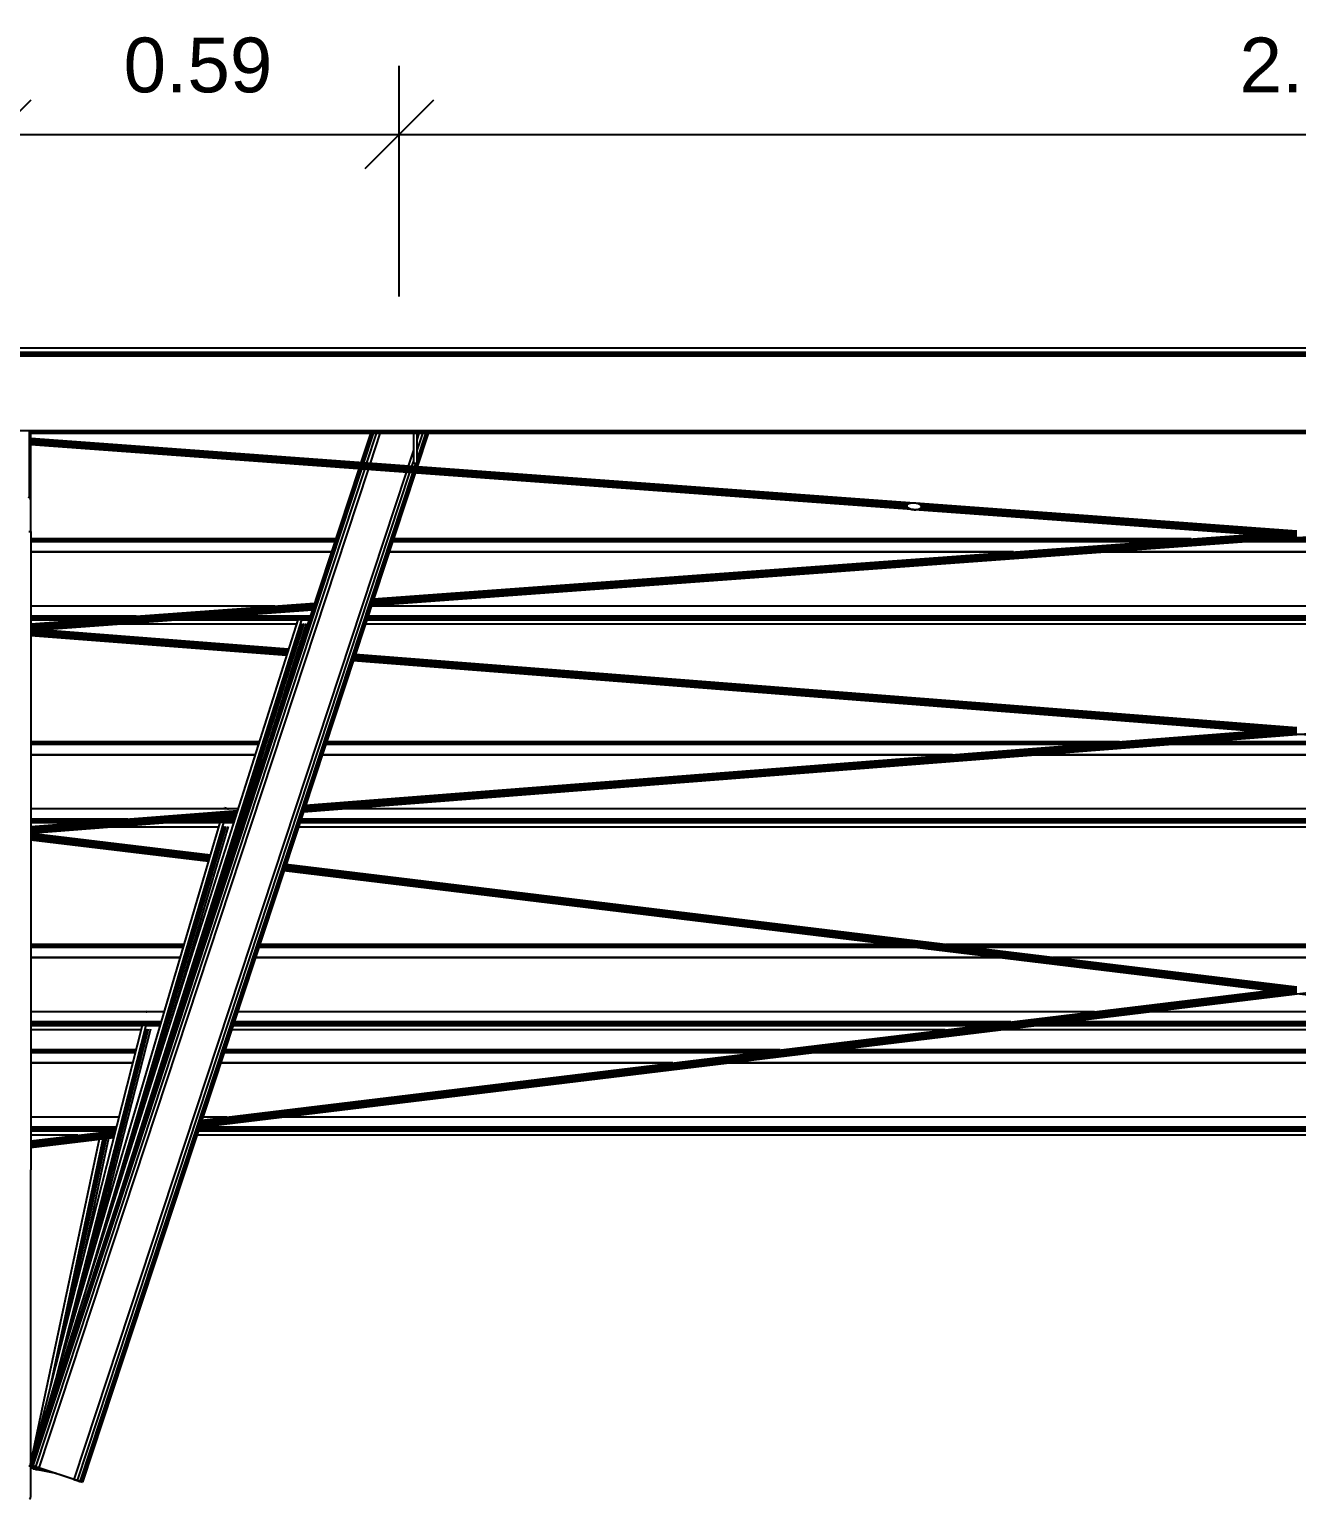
# Model space of a CAD drawing. Header units: millimetres. Extents: x 357 to 945, y 547 to 720.
# Drawn here: x 701.675 to 703.527, y 646.28 to 648.425 of the extents above; entities that cross this region are included whole.
import ezdxf

# ---------------------------------------------------------------- set-up
doc = ezdxf.new("R2010")
doc.units = ezdxf.units.MM
doc.header["$PDMODE"] = 34
doc.layers.add('LCL - COTAS', color=30, linetype='Continuous')
doc.layers.add('PLANTA-VIS', color=7, linetype='Continuous')
doc.styles.add('Arial', font='arial.ttf')
doc.dimstyles.new('1-100', dxfattribs={"dimscale": 2, "dimtxt": 0.04, "dimasz": 0.05, "dimexe": 0.05, "dimexo": 0.1, "dimgap": 0.03, "dimtad": 1, "dimzin": 1, "dimdsep": 46, "dimtxsty": 'Arial', "dimblk": 'OBLIQUE', "dimcen": 0, "dimclrd": 256, "dimclre": 256, "dimclrt": 256, "dimadec": 0, "dimazin": 0, "dimtfac": 1, "dimtofl": 0, "dimtmove": 2, "dimatfit": 3, "dimldrblk": 'OBLIQUE', "dimfxl": 0.04, "dimtolj": 1, "dimtzin": 1, "dimarcsym": 0})

# ---------------------------------------------------------------- blocks, each defined once
blk = doc.blocks.new('_OBLIQUE')
at = {"color": 0, "linetype": 'ByBlock', "lineweight": -2}
blk.add_line((-0.5, -0.5), (0.5, 0.5), dxfattribs=at)
blk = doc.blocks.new('*D192')
at = {"layer": 'Defpoints', "color": 0, "transparency": 16777216}
for p in [(701.6271, 648.2721), (701.6271, 647.9597), (701.0386, 647.8351)]:
    blk.add_point(p, dxfattribs=at)
at = {"layer": 'LCL - COTAS', "lineweight": -2, "transparency": 16777216}
for p, q in [((701.0386, 648.0351), (701.0386, 648.3721)), ((701.6271, 648.1597), (701.6271, 648.3721)), ((701.0386, 648.2721), (701.6271, 648.2721))]:
    blk.add_line(p, q, dxfattribs=at)
at = {"layer": 'LCL - COTAS', "lineweight": -2, "transparency": 16777216, "xscale": 0.1, "yscale": 0.1, "zscale": 0.1, "rotation": 180}
blk.add_blockref('_OBLIQUE', (701.0386, 648.2721), dxfattribs=at)
at = {"layer": 'LCL - COTAS', "lineweight": -2, "transparency": 16777216, "xscale": 0.1, "yscale": 0.1, "zscale": 0.1}
blk.add_blockref('_OBLIQUE', (701.6271, 648.2721), dxfattribs=at)
at = {"layer": 'LCL - COTAS', "transparency": 16777216, "insert": (701.3328, 648.3729), "char_height": 0.08, "attachment_point": 5, "style": 'Arial'}
blk.add_mtext('\\A1;0.59', dxfattribs=at)
blk = doc.blocks.new('*D198')
at = {"layer": 'Defpoints', "color": 0, "transparency": 16777216}
for p in [(702.2156, 648.2721), (702.2156, 647.8351), (701.6271, 647.7428)]:
    blk.add_point(p, dxfattribs=at)
at = {"layer": 'LCL - COTAS', "lineweight": -2, "transparency": 16777216}
for p, q in [((701.6271, 647.9428), (701.6271, 648.3721)), ((702.2156, 648.0351), (702.2156, 648.3721)), ((701.6271, 648.2721), (702.2156, 648.2721))]:
    blk.add_line(p, q, dxfattribs=at)
at = {"layer": 'LCL - COTAS', "lineweight": -2, "transparency": 16777216, "xscale": 0.1, "yscale": 0.1, "zscale": 0.1, "rotation": 180}
blk.add_blockref('_OBLIQUE', (701.6271, 648.2721), dxfattribs=at)
at = {"layer": 'LCL - COTAS', "lineweight": -2, "transparency": 16777216, "xscale": 0.1, "yscale": 0.1, "zscale": 0.1}
blk.add_blockref('_OBLIQUE', (702.2156, 648.2721), dxfattribs=at)
at = {"layer": 'LCL - COTAS', "transparency": 16777216, "insert": (701.9214, 648.3729), "char_height": 0.08, "attachment_point": 5, "style": 'Arial'}
blk.add_mtext('\\A1;0.59', dxfattribs=at)
blk = doc.blocks.new('*D199')
at = {"layer": 'Defpoints', "color": 0, "transparency": 16777216}
for p in [(704.8886, 648.2721), (702.2156, 647.8351), (704.8886, 647.8351)]:
    blk.add_point(p, dxfattribs=at)
at = {"layer": 'LCL - COTAS', "lineweight": -2, "transparency": 16777216}
for p, q in [((702.2156, 648.0351), (702.2156, 648.3721)), ((704.8886, 648.0351), (704.8886, 648.3721)), ((702.2156, 648.2721), (704.8886, 648.2721))]:
    blk.add_line(p, q, dxfattribs=at)
at = {"layer": 'LCL - COTAS', "lineweight": -2, "transparency": 16777216, "xscale": 0.1, "yscale": 0.1, "zscale": 0.1, "rotation": 180}
blk.add_blockref('_OBLIQUE', (702.2156, 648.2721), dxfattribs=at)
at = {"layer": 'LCL - COTAS', "lineweight": -2, "transparency": 16777216, "xscale": 0.1, "yscale": 0.1, "zscale": 0.1}
blk.add_blockref('_OBLIQUE', (704.8886, 648.2721), dxfattribs=at)
at = {"layer": 'LCL - COTAS', "transparency": 16777216, "insert": (703.5521, 648.3729), "char_height": 0.08, "attachment_point": 5, "style": 'Arial'}
blk.add_mtext('\\A1;2.67', dxfattribs=at)

msp = doc.modelspace()

# ---------------------------------------------------------------- linework, layer by layer
at = {"layer": 'PLANTA-VIS', "extrusion": (0, 1, 0)}
for p, q in [((706.5271, 647.95968), (701.6271, 647.95968)), ((706.5271, 647.95372), (701.6271, 647.95372)), ((706.5271, 647.95306), (701.6271, 647.95306)), ((706.5271, 647.95175), (701.6271, 647.95175)), ((706.5271, 647.94998), (701.6271, 647.94998)), ((706.5271, 647.94803), (701.6271, 647.94803)), ((706.5271, 647.83926), (701.6271, 647.83926)), ((705.38025, 647.83742), (701.67394, 647.83742)), ((701.67534, 647.74101), (701.67534, 647.83658)), ((705.3784, 647.83598), (701.6758, 647.83598)), ((705.37767, 647.83515), (701.67652, 647.83515)), ((701.67664, 647.73904), (701.67664, 647.8351)), ((705.37751, 647.83506), (701.67668, 647.83506)), ((701.6771, 647.73672), (701.6771, 647.83506)), ((702.17352, 647.83506), (702.15956, 647.79274)), ((702.17456, 647.83506), (702.16057, 647.79267)), ((702.17753, 647.83506), (702.16347, 647.79245)), ((702.18197, 647.83506), (702.1678, 647.79214)), ((702.18721, 647.83506), (702.17293, 647.79176)), ((702.2361, 647.83506), (702.2361, 647.79139)), ((702.25672, 647.83506), (702.24079, 647.78679)), ((702.2411, 647.83506), (702.2411, 647.79139)), ((702.25375, 647.83506), (702.2411, 647.79671)), ((702.24931, 647.83506), (702.2411, 647.81019)), ((702.24407, 647.83506), (702.2411, 647.82605)), ((702.25776, 647.83506), (702.24181, 647.78671)), ((702.96855, 647.73346), (701.6771, 647.82809)), ((702.96719, 647.73354), (701.6771, 647.82807)), ((702.96584, 647.73355), (701.6771, 647.82798)), ((702.96452, 647.73348), (701.6771, 647.82781)), ((702.96325, 647.73333), (701.6771, 647.82757)), ((702.96206, 647.73311), (701.6771, 647.82727)), ((702.96096, 647.73283), (701.6771, 647.8269)), ((702.95996, 647.73247), (701.6771, 647.82648)), ((702.95909, 647.73206), (701.6771, 647.826)), ((702.95836, 647.7316), (701.6771, 647.82549)), ((702.95778, 647.73109), (701.6771, 647.82494)), ((702.95736, 647.73055), (701.6771, 647.82436)), ((702.95711, 647.72997), (701.6771, 647.82377)), ((702.95702, 647.72938), (701.6771, 647.82317)), ((702.95711, 647.72878), (701.6771, 647.82257)), ((702.95736, 647.72817), (701.6771, 647.82199)), ((702.95778, 647.72758), (701.6771, 647.82142)), ((702.95836, 647.727), (701.6771, 647.82089)), ((702.95909, 647.72645), (701.6771, 647.82039)), ((702.95996, 647.72594), (701.6771, 647.81994)), ((702.96096, 647.72547), (701.6771, 647.81955)), ((702.96206, 647.72505), (701.6771, 647.81921)), ((702.96325, 647.72469), (701.6771, 647.81894)), ((702.96452, 647.7244), (701.6771, 647.81873)), ((702.96584, 647.72417), (701.6771, 647.8186)), ((702.96719, 647.72402), (701.6771, 647.81855)), ((702.2361, 647.8109), (702.22845, 647.78769)), ((702.2361, 647.79503), (702.23356, 647.78732)), ((702.2411, 647.79139), (702.2361, 647.79139)), ((702.23934, 647.79139), (702.2379, 647.787)), ((702.15648, 647.78342), (701.67641, 646.32857)), ((702.1575, 647.78335), (701.67735, 646.32826)), ((702.1604, 647.78313), (701.68003, 646.32738)), ((702.16473, 647.78282), (701.68403, 646.32606)), ((702.16985, 647.78244), (701.68876, 646.3245)), ((702.22537, 647.77837), (701.74004, 646.30758)), ((702.23048, 647.778), (701.74476, 646.30602)), ((702.23482, 647.77768), (701.74877, 646.3047)), ((702.23771, 647.77747), (701.75144, 646.30382)), ((702.23873, 647.77739), (701.75238, 646.30351)), ((701.67534, 647.74101), (701.67339, 647.74233)), ((701.67664, 647.73904), (701.67534, 647.74101)), ((701.6771, 647.73672), (701.67664, 647.73904)), ((701.6771, 647.69222), (701.6771, 647.73672)), ((702.17492, 647.58402), (704.0843, 647.72393)), ((702.95711, 647.72997), (702.95702, 647.72938)), ((702.95702, 647.72938), (702.95711, 647.72878)), ((702.95736, 647.73055), (702.95711, 647.72997)), ((702.95711, 647.72878), (702.95736, 647.72817)), ((702.95778, 647.73109), (702.95736, 647.73055)), ((702.95736, 647.72817), (702.95778, 647.72758)), ((702.95836, 647.7316), (702.95778, 647.73109)), ((702.95778, 647.72758), (702.95836, 647.727)), ((702.95909, 647.73206), (702.95836, 647.7316)), ((702.95836, 647.727), (702.95909, 647.72645)), ((702.95996, 647.73247), (702.95909, 647.73206)), ((702.95909, 647.72645), (702.95996, 647.72594)), ((702.96096, 647.73283), (702.95996, 647.73247)), ((702.95996, 647.72594), (702.96096, 647.72547)), ((702.96206, 647.73311), (702.96096, 647.73283)), ((702.96096, 647.72547), (702.96206, 647.72505)), ((702.96325, 647.73333), (702.96206, 647.73311)), ((702.96206, 647.72505), (702.96325, 647.72469)), ((702.96452, 647.73348), (702.96325, 647.73333)), ((702.96325, 647.72469), (702.96452, 647.7244)), ((702.96584, 647.73355), (702.96452, 647.73348)), ((702.96452, 647.7244), (702.96584, 647.72417)), ((702.96719, 647.73354), (702.96584, 647.73355)), ((702.96584, 647.72417), (702.96719, 647.72402)), ((702.96855, 647.73346), (702.96719, 647.73354)), ((703.52502, 647.68314), (702.96719, 647.72402)), ((702.96719, 647.72402), (702.96855, 647.72393)), ((703.5271, 647.69253), (702.96855, 647.73346)), ((702.96991, 647.73331), (702.96855, 647.73346)), ((703.52638, 647.68306), (702.96855, 647.72393)), ((702.96855, 647.72393), (702.96991, 647.72393)), ((703.5271, 647.69248), (702.96991, 647.73331)), ((702.97123, 647.73308), (702.96991, 647.73331)), ((702.96991, 647.72393), (702.97123, 647.724)), ((704.87927, 647.58402), (702.96991, 647.72393)), ((703.5271, 647.69235), (702.97123, 647.73308)), ((702.97249, 647.73278), (702.97123, 647.73308)), ((702.97123, 647.724), (702.97249, 647.72415)), ((703.5271, 647.68327), (702.97123, 647.724)), ((703.5271, 647.69214), (702.97249, 647.73278)), ((702.97369, 647.73242), (702.97249, 647.73278)), ((702.97249, 647.72415), (702.97369, 647.72436)), ((703.5271, 647.68351), (702.97249, 647.72415)), ((703.5271, 647.69187), (702.97369, 647.73242)), ((702.97479, 647.73201), (702.97369, 647.73242)), ((702.97369, 647.72436), (702.97479, 647.72465)), ((703.5271, 647.68381), (702.97369, 647.72436)), ((703.5271, 647.69154), (702.97479, 647.73201)), ((702.97578, 647.73154), (702.97479, 647.73201)), ((702.97479, 647.72465), (702.97578, 647.725)), ((703.5271, 647.68418), (702.97479, 647.72465)), ((703.5271, 647.69114), (702.97578, 647.73154)), ((702.97665, 647.73102), (702.97578, 647.73154)), ((702.97578, 647.725), (702.97665, 647.72541)), ((703.5271, 647.6846), (702.97578, 647.725)), ((703.5271, 647.69069), (702.97665, 647.73102)), ((702.97738, 647.73048), (702.97665, 647.73102)), ((702.97665, 647.72541), (702.97738, 647.72588)), ((703.5271, 647.68508), (702.97665, 647.72541)), ((703.5271, 647.69019), (702.97738, 647.73048)), ((702.97796, 647.7299), (702.97738, 647.73048)), ((702.97738, 647.72588), (702.97796, 647.72638)), ((703.5271, 647.68559), (702.97738, 647.72588)), ((703.5271, 647.68966), (702.97796, 647.7299)), ((702.97838, 647.7293), (702.97796, 647.7299)), ((702.97796, 647.72638), (702.97838, 647.72693)), ((703.5271, 647.68615), (702.97796, 647.72638)), ((703.5271, 647.6891), (702.97838, 647.7293)), ((702.97864, 647.7287), (702.97838, 647.7293)), ((702.97838, 647.72693), (702.97864, 647.7275)), ((703.5271, 647.68672), (702.97838, 647.72693)), ((703.5271, 647.68851), (702.97864, 647.7287)), ((702.97872, 647.7281), (702.97864, 647.7287)), ((702.97864, 647.7275), (702.97872, 647.7281)), ((703.5271, 647.68731), (702.97864, 647.7275)), ((703.5271, 647.68791), (702.97872, 647.7281)), ((701.6741, 647.69222), (701.6771, 647.69222)), ((701.6771, 647.69222), (701.6771, 646.75994)), ((702.12276, 647.68123), (701.6771, 647.68123)), ((702.12273, 647.68114), (701.6771, 647.68114)), ((702.12245, 647.68031), (701.6771, 647.68031)), ((702.12198, 647.67887), (701.6771, 647.67887)), ((702.17488, 647.5839), (703.5271, 647.68299)), ((702.17489, 647.58392), (703.5271, 647.68301)), ((702.17498, 647.58419), (703.52521, 647.68313)), ((702.17506, 647.58443), (703.52356, 647.68325)), ((702.17516, 647.58475), (703.52147, 647.6834)), ((702.17529, 647.58512), (703.51896, 647.68358)), ((702.17543, 647.58556), (703.51607, 647.6838)), ((702.17559, 647.58604), (703.51283, 647.68403)), ((702.17576, 647.58657), (703.50931, 647.68429)), ((702.17595, 647.58714), (703.50555, 647.68457)), ((702.17615, 647.58773), (703.50162, 647.68485)), ((702.17635, 647.58834), (703.49758, 647.68515)), ((702.17655, 647.58895), (703.49349, 647.68545)), ((702.17675, 647.58956), (703.48942, 647.68575)), ((702.17695, 647.59016), (703.48542, 647.68604)), ((702.17714, 647.59074), (703.48158, 647.68632)), ((702.17732, 647.59129), (703.47793, 647.68659)), ((702.17749, 647.59179), (703.47455, 647.68684)), ((702.17764, 647.59226), (703.47148, 647.68706)), ((702.17777, 647.59266), (703.46878, 647.68726)), ((702.17789, 647.59301), (703.46648, 647.68743)), ((702.17798, 647.59329), (703.46462, 647.68757)), ((702.17805, 647.59349), (703.46324, 647.68767)), ((702.17809, 647.59363), (703.46235, 647.68773)), ((702.17811, 647.59368), (703.46197, 647.68776)), ((703.34058, 647.67887), (702.20622, 647.67887)), ((703.36023, 647.68031), (702.20669, 647.68031)), ((703.37156, 647.68114), (702.20697, 647.68114)), ((703.37279, 647.68123), (702.207, 647.68123)), ((703.58335, 647.67887), (703.47086, 647.67887)), ((703.5637, 647.68031), (703.49051, 647.68031)), ((703.55237, 647.68114), (703.50184, 647.68114)), ((703.55114, 647.68123), (703.50306, 647.68123)), ((702.12137, 647.67703), (701.6771, 647.67703)), ((702.11648, 647.6622), (701.6771, 647.6622)), ((702.11636, 647.66183), (701.6771, 647.66183)), ((703.10804, 647.66183), (702.2006, 647.66183)), ((703.11309, 647.6622), (702.20072, 647.6622)), ((703.31547, 647.67703), (702.20561, 647.67703)), ((703.8159, 647.66183), (703.23831, 647.66183)), ((703.81085, 647.6622), (703.24336, 647.6622)), ((703.60846, 647.67703), (703.44575, 647.67703)), ((701.6771, 647.55697), (702.09178, 647.58736)), ((701.6771, 647.55692), (702.09177, 647.5873)), ((701.6771, 647.55679), (702.09172, 647.58717)), ((701.6771, 647.55658), (702.09165, 647.58696)), ((701.6771, 647.55631), (702.09156, 647.58668)), ((701.6771, 647.55597), (702.09145, 647.58634)), ((701.6771, 647.55558), (702.09131, 647.58593)), ((701.6771, 647.55513), (702.09116, 647.58547)), ((701.6771, 647.55463), (702.09099, 647.58496)), ((701.6771, 647.5541), (702.09081, 647.58441)), ((701.6771, 647.55353), (702.09062, 647.58384)), ((701.6771, 647.55295), (702.09042, 647.58324)), ((702.03347, 647.58309), (701.6771, 647.58309)), ((701.6771, 647.55235), (702.09022, 647.58262)), ((701.6771, 647.55175), (702.09002, 647.58201)), ((701.6771, 647.55116), (702.08982, 647.5814)), ((701.6771, 647.55058), (702.08962, 647.58081)), ((701.6771, 647.55003), (702.08944, 647.58025)), ((701.6771, 647.54952), (702.08926, 647.57972)), ((701.6771, 647.54904), (702.0891, 647.57923)), ((701.6771, 647.54862), (702.08896, 647.5788)), ((701.6771, 647.54825), (702.08884, 647.57842)), ((701.6771, 647.54795), (702.08873, 647.57811)), ((701.6771, 647.54771), (702.08865, 647.57786)), ((701.6771, 647.54754), (702.08859, 647.57769)), ((701.6771, 647.54745), (702.08856, 647.5776)), ((701.6771, 647.54743), (702.08856, 647.57758)), ((704.87958, 647.58309), (702.17461, 647.58309)), ((702.06742, 647.56306), (701.67626, 646.32812)), ((701.83109, 647.56826), (701.6771, 647.56826)), ((701.80447, 647.56631), (701.6771, 647.56631)), ((701.78046, 647.56455), (701.6771, 647.56455)), ((701.76244, 647.56323), (701.6771, 647.56323)), ((701.75344, 647.56257), (701.6771, 647.56257)), ((702.06537, 647.55661), (701.80237, 647.55661)), ((702.07267, 647.56306), (701.80706, 646.72451)), ((702.07178, 647.55824), (701.82302, 646.77287)), ((702.07347, 647.55785), (701.86826, 646.90997)), ((702.06726, 647.56257), (701.88371, 647.56257)), ((702.08382, 647.56323), (701.89272, 647.56323)), ((702.08426, 647.56455), (701.91073, 647.56455)), ((702.08484, 647.56631), (701.93475, 647.56631)), ((702.07612, 647.55759), (701.93625, 647.116)), ((702.08548, 647.56826), (701.96136, 647.56826)), ((702.0793, 647.5575), (702.01639, 647.35886)), ((702.0836, 647.56257), (702.07251, 647.56257)), ((704.88832, 647.55661), (702.16588, 647.55661)), ((704.88635, 647.56257), (702.16784, 647.56257)), ((704.88614, 647.56323), (702.16806, 647.56323)), ((704.8857, 647.56455), (702.1685, 647.56455)), ((704.88512, 647.56631), (702.16908, 647.56631)), ((704.88448, 647.56826), (702.16972, 647.56826)), ((702.05308, 647.51778), (701.6771, 647.54709)), ((702.05291, 647.51726), (701.6771, 647.54655)), ((702.05274, 647.51671), (701.6771, 647.54599)), ((702.05256, 647.51614), (701.6771, 647.54541)), ((702.05237, 647.51555), (701.6771, 647.54481)), ((702.05219, 647.51497), (701.6771, 647.54421)), ((702.052, 647.51439), (701.6771, 647.54362)), ((702.05182, 647.51383), (701.6771, 647.54304)), ((702.05165, 647.51329), (701.6771, 647.54249)), ((702.05149, 647.51278), (701.6771, 647.54197)), ((702.05135, 647.51232), (701.6771, 647.54149)), ((702.05122, 647.5119), (701.6771, 647.54107)), ((702.0511, 647.51154), (701.6771, 647.5407)), ((702.05101, 647.51124), (701.6771, 647.54039)), ((702.05093, 647.51101), (701.6771, 647.54015)), ((702.05088, 647.51084), (701.6771, 647.53998)), ((702.05085, 647.51075), (701.6771, 647.53988)), ((702.05084, 647.51073), (701.6771, 647.53986)), ((702.05323, 647.51826), (701.67813, 647.5475)), ((702.05337, 647.5187), (701.6811, 647.54772)), ((702.05349, 647.51908), (701.68371, 647.54791)), ((702.05359, 647.51941), (701.68592, 647.54807)), ((702.05368, 647.51967), (701.68771, 647.5482)), ((702.05374, 647.51987), (701.68904, 647.5483)), ((702.05378, 647.51999), (701.68988, 647.54836)), ((702.05379, 647.52005), (701.69024, 647.54839)), ((703.5271, 647.39998), (702.14963, 647.50737)), ((703.5271, 647.40058), (702.14982, 647.50796)), ((703.5271, 647.40118), (702.15001, 647.50854)), ((703.5271, 647.40176), (702.1502, 647.50911)), ((703.5271, 647.40233), (702.15038, 647.50966)), ((703.5271, 647.40286), (702.15056, 647.51018)), ((703.5271, 647.40335), (702.15071, 647.51066)), ((703.5271, 647.4038), (702.15086, 647.5111)), ((703.5271, 647.4042), (702.15099, 647.51148)), ((703.5271, 647.40453), (702.15109, 647.51181)), ((703.5271, 647.4048), (702.15118, 647.51207)), ((703.5271, 647.405), (702.15124, 647.51227)), ((703.5271, 647.40513), (702.15129, 647.51239)), ((703.5271, 647.40519), (702.1513, 647.51244)), ((702.07545, 647.28258), (704.90593, 647.50325)), ((703.52514, 647.39579), (702.14823, 647.50313)), ((703.52643, 647.39571), (702.14824, 647.50315)), ((704.97874, 647.28258), (702.14827, 647.50325)), ((703.5271, 647.39592), (702.14832, 647.50341)), ((703.5271, 647.39616), (702.1484, 647.50365)), ((703.5271, 647.39647), (702.1485, 647.50395)), ((703.5271, 647.39684), (702.14862, 647.50431)), ((703.5271, 647.39727), (702.14876, 647.50472)), ((703.5271, 647.39774), (702.14891, 647.50519)), ((703.5271, 647.39826), (702.14908, 647.50569)), ((703.5271, 647.39881), (702.14925, 647.50623)), ((703.5271, 647.39939), (702.14944, 647.50679)), ((702.07818, 647.29084), (703.47472, 647.39972)), ((702.07831, 647.29125), (703.47219, 647.39992)), ((702.07843, 647.29159), (703.47004, 647.40008)), ((702.07852, 647.29187), (703.46831, 647.40022)), ((702.07859, 647.29208), (703.46702, 647.40032)), ((702.07863, 647.29221), (703.4662, 647.40038)), ((702.07865, 647.29226), (703.46585, 647.40041)), ((702.01101, 647.38498), (701.6771, 647.38498)), ((702.01098, 647.38489), (701.6771, 647.38489)), ((702.01072, 647.38406), (701.6771, 647.38406)), ((702.01026, 647.38262), (701.6771, 647.38262)), ((702.00968, 647.38078), (701.6771, 647.38078)), ((702.07541, 647.28246), (703.5271, 647.39564)), ((702.07542, 647.28248), (703.5271, 647.39566)), ((702.07551, 647.28276), (703.52528, 647.39578)), ((702.07559, 647.283), (703.52371, 647.3959)), ((702.0757, 647.28332), (703.52174, 647.39605)), ((702.07582, 647.2837), (703.51937, 647.39624)), ((702.07597, 647.28414), (703.51664, 647.39645)), ((702.07613, 647.28462), (703.51359, 647.39669)), ((702.0763, 647.28516), (703.51027, 647.39695)), ((702.07649, 647.28572), (703.50673, 647.39722)), ((702.07669, 647.28631), (703.50303, 647.39751)), ((702.07689, 647.28692), (703.49923, 647.39781)), ((702.07709, 647.28754), (703.49538, 647.39811)), ((702.07729, 647.28815), (703.49155, 647.39841)), ((702.07749, 647.28875), (703.4878, 647.3987)), ((702.07768, 647.28933), (703.48419, 647.39898)), ((702.07786, 647.28988), (703.48077, 647.39925)), ((702.07803, 647.29038), (703.47759, 647.3995)), ((703.21399, 647.38078), (702.10786, 647.38078)), ((703.2376, 647.38262), (702.10846, 647.38262)), ((703.25607, 647.38406), (702.10894, 647.38406)), ((703.26671, 647.38489), (702.10921, 647.38489)), ((703.26787, 647.38498), (702.10924, 647.38498)), ((703.71771, 647.38078), (703.3365, 647.38078)), ((703.69411, 647.38262), (703.3601, 647.38262)), ((703.67564, 647.38406), (703.37857, 647.38406)), ((703.66499, 647.38489), (703.38922, 647.38489)), ((703.66384, 647.38498), (703.39037, 647.38498)), ((702.00498, 647.36595), (701.6771, 647.36595)), ((702.00487, 647.36558), (701.6771, 647.36558)), ((703.01902, 647.36558), (702.10284, 647.36558)), ((703.02377, 647.36595), (702.10296, 647.36595)), ((703.91268, 647.36558), (703.14153, 647.36558)), ((703.90794, 647.36595), (703.14627, 647.36595)), ((701.97993, 647.28684), (701.6771, 647.28684)), ((701.6771, 647.26096), (701.97919, 647.28451)), ((701.6771, 647.2609), (701.97917, 647.28445)), ((701.6771, 647.26078), (701.97913, 647.28432)), ((701.6771, 647.26058), (701.97907, 647.28412)), ((701.6771, 647.26031), (701.97898, 647.28384)), ((701.6771, 647.25997), (701.97887, 647.2835)), ((701.6771, 647.25958), (701.97874, 647.28309)), ((701.6771, 647.25913), (701.9786, 647.28263)), ((701.6771, 647.25863), (701.97844, 647.28213)), ((701.6771, 647.2581), (701.97826, 647.28158)), ((701.6771, 647.25754), (701.97808, 647.281)), ((701.6771, 647.25695), (701.97789, 647.2804)), ((701.6771, 647.25635), (701.9777, 647.27979)), ((701.6771, 647.25575), (701.9775, 647.27917)), ((701.6771, 647.25516), (701.97731, 647.27857)), ((701.6771, 647.25459), (701.97712, 647.27797)), ((701.6771, 647.25403), (701.97694, 647.27741)), ((701.6771, 647.25352), (701.97677, 647.27688)), ((701.6771, 647.25304), (701.97662, 647.27639)), ((701.6771, 647.25261), (701.97648, 647.27595)), ((701.6771, 647.25224), (701.97636, 647.27557)), ((701.6771, 647.25194), (701.97626, 647.27526)), ((701.6771, 647.2517), (701.97618, 647.27501)), ((701.6771, 647.25153), (701.97613, 647.27484)), ((701.6771, 647.25143), (701.9761, 647.27474)), ((701.6771, 647.25141), (701.97609, 647.27472)), ((701.8188, 647.27201), (701.6771, 647.27201)), ((701.97523, 647.27201), (701.9413, 647.27201)), ((701.95993, 647.28862), (701.95941, 647.28684)), ((701.96473, 647.2872), (701.95993, 647.28862)), ((701.95993, 647.28862), (701.96531, 647.28703)), ((701.96088, 647.28834), (701.96597, 647.28684)), ((701.96421, 647.28735), (701.96597, 647.28684)), ((701.96473, 647.2872), (701.96463, 647.28684)), ((701.96473, 647.2872), (701.96531, 647.28703)), ((701.96531, 647.28703), (701.96526, 647.28684)), ((701.96531, 647.28703), (701.96596, 647.28684)), ((704.98223, 647.27201), (702.07196, 647.27201)), ((704.92268, 647.28684), (702.13153, 647.28684)), ((701.95349, 647.26681), (701.67603, 646.32737)), ((701.79379, 647.27006), (701.6771, 647.27006)), ((701.77121, 647.2683), (701.6771, 647.2683)), ((701.75428, 647.26698), (701.6771, 647.26698)), ((701.74582, 647.26632), (701.6771, 647.26632)), ((701.93942, 647.21917), (701.6771, 647.25101)), ((701.93941, 647.21914), (701.6771, 647.25098)), ((701.93938, 647.21904), (701.6771, 647.25088)), ((701.93933, 647.21887), (701.6771, 647.2507)), ((701.93926, 647.21863), (701.6771, 647.25045)), ((701.93917, 647.21832), (701.6771, 647.25013)), ((701.93906, 647.21796), (701.6771, 647.24976)), ((701.95871, 647.26681), (701.75341, 646.57167)), ((701.95792, 647.26199), (701.76274, 646.60113)), ((701.95962, 647.2616), (701.7896, 646.68595)), ((701.95159, 647.26036), (701.79187, 647.26036)), ((701.96225, 647.26134), (701.8297, 646.81255)), ((701.95335, 647.26632), (701.86832, 647.26632)), ((701.97364, 647.26698), (701.87679, 647.26698)), ((701.96541, 647.26125), (701.87684, 646.96137)), ((701.97406, 647.2683), (701.89372, 647.2683)), ((701.97461, 647.27006), (701.91629, 647.27006)), ((701.97343, 647.26632), (701.95857, 647.26632)), ((704.98608, 647.26036), (702.06812, 647.26036)), ((704.98411, 647.26632), (702.07009, 647.26632)), ((704.98389, 647.26698), (702.0703, 647.26698)), ((704.98346, 647.2683), (702.07074, 647.2683)), ((704.98287, 647.27006), (702.07132, 647.27006)), ((701.93894, 647.21754), (701.6771, 647.24932)), ((701.9388, 647.21707), (701.6771, 647.24884)), ((701.93865, 647.21657), (701.6771, 647.24832)), ((701.9385, 647.21603), (701.6771, 647.24776)), ((701.93833, 647.21547), (701.6771, 647.24718)), ((701.93816, 647.21489), (701.6771, 647.24658)), ((701.93799, 647.21431), (701.6771, 647.24598)), ((701.93782, 647.21373), (701.6771, 647.24538)), ((701.93765, 647.21317), (701.6771, 647.24479)), ((701.93749, 647.21262), (701.6771, 647.24423)), ((701.93734, 647.21211), (701.6771, 647.2437)), ((701.9372, 647.21164), (701.6771, 647.24321)), ((701.93707, 647.21121), (701.6771, 647.24276)), ((701.93696, 647.21083), (701.6771, 647.24237)), ((701.93687, 647.21051), (701.6771, 647.24204)), ((701.93679, 647.21026), (701.6771, 647.24178)), ((701.93674, 647.21007), (701.6771, 647.24159)), ((701.9367, 647.20995), (701.6771, 647.24147)), ((701.93669, 647.20991), (701.6771, 647.24142)), ((701.92356, 646.82227), (705.00713, 647.19656)), ((703.5258, 647.01702), (702.04705, 647.19651)), ((705.13063, 646.82227), (702.04707, 647.19656)), ((703.5271, 647.01703), (702.04711, 647.19667)), ((703.5271, 647.01722), (702.04717, 647.19686)), ((703.5271, 647.01749), (702.04725, 647.19711)), ((703.5271, 647.01782), (702.04736, 647.19743)), ((703.5271, 647.01821), (702.04748, 647.19781)), ((703.5271, 647.01865), (702.04762, 647.19823)), ((703.5271, 647.01914), (702.04778, 647.19871)), ((703.5271, 647.01967), (702.04795, 647.19922)), ((703.5271, 647.02024), (702.04812, 647.19976)), ((703.5271, 647.02082), (702.04831, 647.20032)), ((703.5271, 647.02142), (702.0485, 647.2009)), ((703.5271, 647.02202), (702.04869, 647.20148)), ((703.5271, 647.02262), (702.04888, 647.20205)), ((703.5271, 647.0232), (702.04907, 647.20261)), ((703.5271, 647.02376), (702.04924, 647.20314)), ((703.5271, 647.02428), (702.04941, 647.20365)), ((703.5271, 647.02477), (702.04956, 647.20411)), ((703.5271, 647.0252), (702.0497, 647.20453)), ((703.5271, 647.02558), (702.04982, 647.20489)), ((703.5271, 647.02589), (702.04992, 647.2052)), ((703.5271, 647.02614), (702.05, 647.20544)), ((703.5271, 647.02632), (702.05006, 647.20561)), ((703.5271, 647.02643), (702.05009, 647.20571)), ((703.5271, 647.02646), (702.0501, 647.20574)), ((701.9009, 647.08873), (701.6771, 647.08873)), ((701.90087, 647.08864), (701.6771, 647.08864)), ((701.90062, 647.08781), (701.6771, 647.08781)), ((701.9002, 647.08637), (701.6771, 647.08637)), ((701.89966, 647.08453), (701.6771, 647.08453)), ((702.96967, 647.08453), (702.0101, 647.08453)), ((702.95451, 647.08637), (702.01071, 647.08637)), ((702.94265, 647.08781), (702.01118, 647.08781)), ((702.93581, 647.08864), (702.01146, 647.08864)), ((702.93507, 647.08873), (702.01149, 647.08873)), ((704.0401, 647.08873), (703.01411, 647.08873)), ((704.03936, 647.08864), (703.01485, 647.08864)), ((704.03252, 647.08781), (703.02169, 647.08781)), ((704.02066, 647.08637), (703.03355, 647.08637)), ((704.0055, 647.08453), (703.04871, 647.08453)), ((701.89528, 647.0697), (701.6771, 647.0697)), ((701.89517, 647.06933), (701.6771, 647.06933)), ((703.0949, 647.06933), (702.00509, 647.06933)), ((703.09185, 647.0697), (702.00521, 647.0697)), ((703.88332, 647.0697), (703.17089, 647.0697)), ((703.88027, 647.06933), (703.17394, 647.06933)), ((701.92355, 646.82222), (703.5271, 647.01686)), ((701.9236, 646.82239), (703.52659, 647.01697)), ((701.92367, 646.8226), (703.52562, 647.01704)), ((701.92376, 646.82287), (703.52454, 647.01718)), ((701.92387, 646.82321), (703.52318, 647.01734)), ((701.92401, 646.82362), (703.52157, 647.01753)), ((701.92416, 646.82408), (703.51974, 647.01776)), ((701.92433, 646.8246), (703.51772, 647.018)), ((701.92451, 646.82515), (703.51552, 647.01827)), ((701.92471, 646.82574), (703.51321, 647.01855)), ((701.92491, 646.82635), (703.51079, 647.01884)), ((701.92511, 646.82697), (703.50833, 647.01914)), ((701.92532, 646.8276), (703.50585, 647.01944)), ((701.92553, 646.82822), (703.50339, 647.01974)), ((701.92573, 646.82882), (703.50099, 647.02003)), ((701.92592, 646.8294), (703.4987, 647.02031)), ((701.9261, 646.82995), (703.49654, 647.02057)), ((701.92626, 646.83045), (703.49455, 647.02081)), ((701.92641, 646.83091), (703.49276, 647.02103)), ((701.92654, 646.8313), (703.49121, 647.02122)), ((701.92665, 646.83163), (703.4899, 647.02138)), ((701.92674, 646.83189), (703.48888, 647.0215)), ((701.9268, 646.83207), (703.48814, 647.02159)), ((701.92683, 646.83218), (703.48771, 647.02165)), ((701.92684, 646.83222), (703.48758, 647.02166)), ((701.83995, 646.97056), (701.67596, 646.32715)), ((701.87191, 646.99059), (701.6771, 646.99059)), ((701.86753, 646.97576), (701.6771, 646.97576)), ((701.86696, 646.97381), (701.6771, 646.97381)), ((701.86644, 646.97205), (701.6771, 646.97205)), ((701.86605, 646.97073), (701.6771, 646.97073)), ((701.84511, 646.97056), (701.71352, 646.45431)), ((701.84513, 646.99092), (701.84505, 646.99059)), ((701.84642, 646.99059), (701.84513, 646.99092)), ((701.84513, 646.99092), (701.84609, 646.99068)), ((701.84609, 646.99068), (701.84645, 646.99059)), ((703.06796, 646.97073), (701.97255, 646.97073)), ((703.07883, 646.97205), (701.97298, 646.97205)), ((703.09333, 646.97381), (701.97357, 646.97381)), ((703.1094, 646.97576), (701.97421, 646.97576)), ((703.23157, 646.99059), (701.9791, 646.99059)), ((703.90721, 646.97073), (703.147, 646.97073)), ((703.89634, 646.97205), (703.15787, 646.97205)), ((703.88184, 646.97381), (703.17237, 646.97381)), ((703.86577, 646.97576), (703.18844, 646.97576)), ((703.7436, 646.99059), (703.31061, 646.99059)), ((701.83982, 646.97007), (701.6771, 646.97007)), ((701.8383, 646.96411), (701.6771, 646.96411)), ((701.84451, 646.96574), (701.71811, 646.46983)), ((701.8462, 646.96535), (701.73116, 646.514)), ((701.84881, 646.96509), (701.75073, 646.58029)), ((701.85195, 646.965), (701.77377, 646.65828)), ((701.86585, 646.97007), (701.84498, 646.97007)), ((703.01342, 646.96411), (701.97036, 646.96411)), ((703.06252, 646.97007), (701.97233, 646.97007)), ((703.96175, 646.96411), (703.09246, 646.96411)), ((703.91265, 646.97007), (703.14156, 646.97007)), ((701.83084, 646.93485), (701.6771, 646.93485)), ((701.83082, 646.93476), (701.6771, 646.93476)), ((701.83061, 646.93393), (701.6771, 646.93393)), ((701.83024, 646.93248), (701.6771, 646.93248)), ((701.82977, 646.93065), (701.6771, 646.93065)), ((702.73776, 646.93065), (701.95932, 646.93065)), ((702.75284, 646.93248), (701.95993, 646.93248)), ((702.76478, 646.93393), (701.96041, 646.93393)), ((702.77162, 646.93476), (701.96068, 646.93476)), ((702.77236, 646.93485), (701.96071, 646.93485)), ((704.23741, 646.93065), (702.8168, 646.93065)), ((704.22233, 646.93248), (702.83188, 646.93248)), ((704.21039, 646.93393), (702.84382, 646.93393)), ((704.20355, 646.93476), (702.85066, 646.93476)), ((704.20281, 646.93485), (702.8514, 646.93485)), ((701.82599, 646.91581), (701.6771, 646.91581)), ((701.8259, 646.91544), (701.6771, 646.91544)), ((702.61245, 646.91544), (701.95431, 646.91544)), ((702.6155, 646.91581), (701.95443, 646.91581)), ((704.36272, 646.91544), (702.69149, 646.91544)), ((704.35967, 646.91581), (702.69454, 646.91581)), ((701.80583, 646.8367), (701.6771, 646.8367)), ((701.80204, 646.82186), (701.6771, 646.82186)), ((705.13077, 646.82186), (701.92343, 646.82186)), ((701.96375, 646.8367), (701.92832, 646.8367)), ((705.01142, 646.8367), (702.04279, 646.8367)), ((701.77683, 646.80441), (701.67586, 646.32715)), ((701.80155, 646.81992), (701.6771, 646.81992)), ((701.8011, 646.81815), (701.6771, 646.81815)), ((701.6771, 646.8019), (701.80078, 646.81691)), ((701.6771, 646.80187), (701.80078, 646.81688)), ((701.80014, 646.81684), (701.6771, 646.81684)), ((701.6771, 646.80177), (701.80075, 646.81677)), ((701.6771, 646.80159), (701.8007, 646.81659)), ((701.6771, 646.80134), (701.80064, 646.81633)), ((701.7947, 646.81618), (701.6771, 646.81618)), ((701.6771, 646.80102), (701.80055, 646.81601)), ((701.6771, 646.80064), (701.80045, 646.81562)), ((701.6771, 646.80021), (701.80034, 646.81517)), ((701.6771, 646.79973), (701.80021, 646.81467)), ((701.6771, 646.7992), (701.80008, 646.81413)), ((701.6771, 646.79865), (701.79993, 646.81355)), ((701.6771, 646.79806), (701.79978, 646.81295)), ((701.6771, 646.79747), (701.79962, 646.81234)), ((701.6771, 646.79687), (701.79946, 646.81172)), ((701.6771, 646.79627), (701.7993, 646.8111)), ((701.6771, 646.79568), (701.79915, 646.8105)), ((701.74585, 646.81025), (701.6771, 646.81025)), ((701.6771, 646.79512), (701.799, 646.80991)), ((701.6771, 646.79459), (701.79886, 646.80937)), ((701.6771, 646.79409), (701.79873, 646.80886)), ((701.6771, 646.79365), (701.79861, 646.8084)), ((701.6771, 646.79326), (701.79851, 646.808)), ((701.6771, 646.79293), (701.79843, 646.80766)), ((701.6771, 646.79267), (701.79836, 646.80739)), ((701.6771, 646.79247), (701.79831, 646.80719)), ((701.6771, 646.79235), (701.79827, 646.80706)), ((701.6771, 646.79231), (701.79826, 646.80701)), ((701.78209, 646.80505), (701.70548, 646.44299)), ((701.78272, 646.80513), (701.70915, 646.45738)), ((701.78454, 646.80535), (701.7196, 646.49839)), ((701.78727, 646.80568), (701.73522, 646.55967)), ((701.79047, 646.80607), (701.7536, 646.63178)), ((705.1346, 646.81025), (701.91959, 646.81025)), ((705.13264, 646.81618), (701.92155, 646.81618)), ((705.13243, 646.81684), (701.92177, 646.81684)), ((705.13199, 646.81815), (701.9222, 646.81815)), ((705.13141, 646.81992), (701.92279, 646.81992)), ((701.6771, 646.33301), (701.6771, 646.75994)), ((701.6771, 646.32715), (701.6741, 646.32715)), ((701.67678, 646.32715), (701.67603, 646.32737)), ((701.68103, 646.32661), (701.67626, 646.32812)), ((701.67735, 646.32826), (701.67641, 646.32857)), ((701.6771, 646.28315), (701.6771, 646.32715)), ((701.68083, 646.32595), (701.6771, 646.32705)), ((701.68003, 646.32738), (701.67735, 646.32826)), ((701.68338, 646.32627), (701.67735, 646.32826)), ((701.68161, 646.32642), (701.67767, 646.32767)), ((701.68403, 646.32606), (701.68003, 646.32738)), ((701.68116, 646.327), (701.68103, 646.32661)), ((701.68174, 646.32681), (701.68161, 646.32642)), ((701.68048, 646.32468), (701.6771, 646.32554)), ((701.68015, 646.32328), (701.6771, 646.32392)), ((701.68015, 646.32328), (701.6771, 646.32392)), ((701.68045, 646.32468), (701.68015, 646.32328)), ((701.68015, 646.32328), (701.68075, 646.32316)), ((701.68081, 646.32595), (701.68048, 646.32468)), ((701.68048, 646.32468), (701.68107, 646.32453)), ((701.68499, 646.32226), (701.68054, 646.3232)), ((701.68057, 646.32319), (701.68245, 646.3228)), ((701.68104, 646.32453), (701.68075, 646.32316)), ((701.68075, 646.32316), (701.68245, 646.3228)), ((701.68103, 646.3266), (701.68083, 646.32595)), ((701.68083, 646.32595), (701.68141, 646.32578)), ((701.68103, 646.32661), (701.68161, 646.32642)), ((701.68139, 646.32578), (701.68107, 646.32453)), ((701.68107, 646.32453), (701.68275, 646.32411)), ((701.6816, 646.32642), (701.68141, 646.32578)), ((701.68141, 646.32578), (701.68308, 646.32529)), ((701.68557, 646.32455), (701.68141, 646.32578)), ((701.68161, 646.32642), (701.68326, 646.3259)), ((701.68527, 646.32346), (701.68188, 646.32432)), ((701.68233, 646.32619), (701.68391, 646.32569)), ((701.68273, 646.32411), (701.68245, 646.3228)), ((701.68245, 646.3228), (701.68499, 646.32226)), ((701.68305, 646.32529), (701.68275, 646.32411)), ((701.68275, 646.32411), (701.68527, 646.32346)), ((701.68326, 646.32589), (701.68308, 646.32529)), ((701.68308, 646.32529), (701.68557, 646.32455)), ((701.68338, 646.32627), (701.68326, 646.3259)), ((701.68326, 646.3259), (701.68574, 646.32512)), ((701.68557, 646.32555), (701.68338, 646.32627)), ((701.71466, 646.31595), (701.68391, 646.32569)), ((701.68866, 646.32419), (701.68397, 646.32567)), ((701.68876, 646.3245), (701.68403, 646.32606)), ((701.68525, 646.32346), (701.68499, 646.32226)), ((701.68499, 646.32226), (701.68798, 646.32163)), ((701.71437, 646.31604), (701.68499, 646.32226)), ((701.68555, 646.32455), (701.68527, 646.32346)), ((701.68527, 646.32346), (701.68823, 646.32271)), ((701.68574, 646.32511), (701.68557, 646.32455)), ((701.68557, 646.32455), (701.6885, 646.32369)), ((701.68572, 646.3255), (701.68561, 646.32554)), ((701.68585, 646.32546), (701.68574, 646.32512)), ((701.68574, 646.32512), (701.68866, 646.32419)), ((701.71429, 646.31607), (701.68727, 646.32405)), ((701.68821, 646.32271), (701.68798, 646.32163)), ((701.71436, 646.31604), (701.68798, 646.32163)), ((701.68848, 646.32369), (701.68823, 646.32271)), ((701.71434, 646.31605), (701.68823, 646.32271)), ((701.71435, 646.31605), (701.68823, 646.32271)), ((701.68865, 646.32419), (701.6885, 646.32369)), ((701.71423, 646.31608), (701.6885, 646.32369)), ((701.68876, 646.3245), (701.68866, 646.32419)), ((701.71428, 646.31607), (701.68866, 646.32419)), ((701.74004, 646.30758), (701.68876, 646.3245)), ((701.74476, 646.30602), (701.68876, 646.32449)), ((701.7144, 646.31604), (701.71438, 646.31604)), ((701.71479, 646.31591), (701.71476, 646.31592)), ((701.74004, 646.30758), (701.74476, 646.30602)), ((701.7424, 646.3068), (701.74294, 646.30662)), ((701.74476, 646.30602), (701.74294, 646.30662)), ((701.74476, 646.30602), (701.74877, 646.3047)), ((701.74637, 646.30549), (701.74706, 646.30526)), ((701.74706, 646.30526), (701.74763, 646.30507)), ((701.75144, 646.30382), (701.74706, 646.30526)), ((701.75238, 646.30351), (701.74763, 646.30507)), ((701.74877, 646.3047), (701.75144, 646.30382)), ((701.75144, 646.30382), (701.75238, 646.30351)), ((701.75257, 646.30407), (701.75253, 646.30396)), ((701.75253, 646.30396), (701.75253, 646.30396)), ((701.67534, 646.2789), (701.67664, 646.28085)), ((701.67664, 646.28085), (701.6771, 646.28315))]:
    msp.add_line(p, q, dxfattribs=at)

# ---------------------------------------------------------------- dimensions: what is measured, and where the dimension line sits
at = {"layer": 'LCL - COTAS'}
for base, p1, p2, picture, middle in [((701.6271, 648.27209), (701.03856, 647.83506), (701.6271, 647.95968), '*D192', (701.33283, 648.37293)), ((702.21564, 648.27209), (701.6271, 647.74279), (702.21564, 647.83506), '*D198', (701.92137, 648.37293)), ((704.88856, 648.27209), (702.21564, 647.83506), (704.88856, 647.83506), '*D199', (703.5521, 648.37293))]:
    dim = msp.add_linear_dim(base=base, p1=p1, p2=p2, dimstyle='1-100', dxfattribs=at)
    dim.commit()
    dim.dimension.update_dxf_attribs({"geometry": picture, "text_midpoint": middle})

doc.saveas('drawing.dxf')
